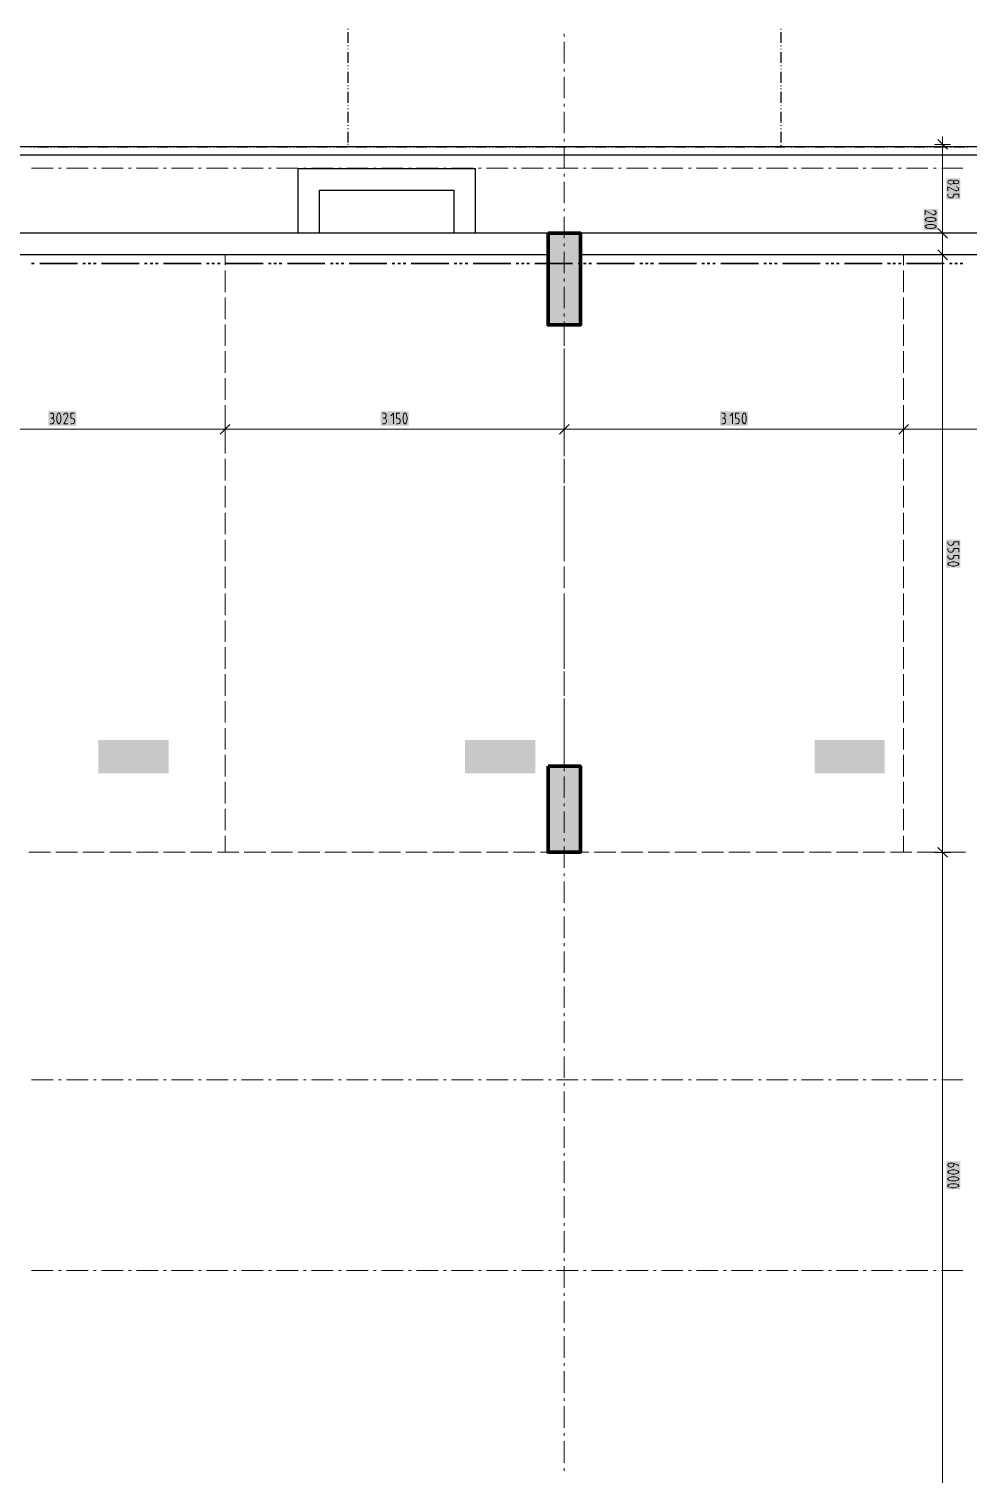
# Model space of a CAD drawing. Header units: millimetres. Extents: x 0 to 594, y 0 to 420.
# Drawn here: x 192.9 to 263.7, y 201 to 310.1 of the extents above; entities that cross this region are included whole.
import ezdxf

# ---------------------------------------------------------------- set-up
doc = ezdxf.new("R2010")
doc.units = ezdxf.units.MM
doc.header["$LTSCALE"] = 8
doc.layers.add('PDF_Cislovani stani', color=7, linetype='Continuous', true_color=0xffffff)
for name, color, linetype in [('PDF_CTU', 7, 'Continuous'), ('PDF_Dokresleni nad rovinou rezu', 7, 'Continuous'), ('PDF_Dopravni znaceni', 7, 'Continuous'), ('PDF_Koty delkove', 7, 'Continuous'), ('PDF_Obecne 0.25', 7, 'Continuous'), ('PDF_Osy hlavni', 7, 'Continuous'), ('PDF_Pozarni useky', 3, 'Continuous'), ('PDF_Steny vnitrni', 7, 'Continuous')]:
    doc.layers.add(name, color=color, linetype=linetype)

msp = doc.modelspace()

# ---------------------------------------------------------------- linework, layer by layer
at = {"layer": 'PDF_Cislovani stani', "lineweight": 18, "transparency": 33554559}
for points in [[(198.1, 256.47), (198.1, 253.93), (203.41, 256.47), (203.41, 253.93)], [(225.78, 256.47), (225.78, 253.93), (231.08, 256.47), (231.08, 253.93)], [(252.15, 256.47), (252.15, 253.93), (257.45, 256.47), (257.45, 253.93)]]:
    msp.add_solid(points, dxfattribs=at)
at = {"layer": 'PDF_CTU', "lineweight": 25}
for points in [[(384.46, 301.25), (77.44, 301.25)], [(384.46, 300.6), (77.44, 300.6)]]:
    msp.add_lwpolyline(points, dxfattribs=at)
at = {"layer": 'PDF_Dokresleni nad rovinou rezu', "lineweight": 25}
for points in [[(216.93, 310.14), (216.93, 310.1)], [(216.93, 309.9), (216.93, 309.08)], [(249.6, 310.14), (249.6, 310.1)], [(249.6, 309.9), (249.6, 309.08)], [(216.93, 308.88), (216.93, 308.84)], [(249.6, 308.88), (249.6, 308.84)], [(216.93, 308.64), (216.93, 308.6)], [(216.93, 308.39), (216.93, 307.58)], [(249.6, 308.64), (249.6, 308.6)], [(249.6, 308.39), (249.6, 307.58)], [(216.93, 307.38), (216.93, 307.34)], [(216.93, 307.13), (216.93, 307.09)], [(216.93, 306.89), (216.93, 306.08)], [(249.6, 307.38), (249.6, 307.34)], [(249.6, 307.13), (249.6, 307.09)], [(249.6, 306.89), (249.6, 306.08)], [(216.93, 305.87), (216.93, 305.83)], [(216.93, 305.63), (216.93, 305.59)], [(249.6, 305.87), (249.6, 305.83)], [(249.6, 305.63), (249.6, 305.59)], [(216.93, 305.39), (216.93, 304.57)], [(249.6, 305.39), (249.6, 304.57)], [(216.93, 304.37), (216.93, 304.33)], [(216.93, 304.13), (216.93, 304.09)], [(216.93, 303.88), (216.93, 303.07)], [(249.6, 304.37), (249.6, 304.33)], [(249.6, 304.13), (249.6, 304.09)], [(249.6, 303.88), (249.6, 303.07)], [(216.93, 302.87), (216.93, 302.83)], [(216.93, 302.62), (216.93, 302.58)], [(216.93, 302.38), (216.93, 301.57)], [(249.6, 302.87), (249.6, 302.83)], [(249.6, 302.62), (249.6, 302.58)], [(249.6, 302.38), (249.6, 301.57)], [(193.02, 301.25), (193.06, 301.25)], [(193.26, 301.25), (193.3, 301.25)], [(193.51, 301.25), (194.32, 301.25)], [(194.52, 301.25), (194.56, 301.25)], [(194.76, 301.25), (194.81, 301.25)], [(195.01, 301.25), (195.82, 301.25)], [(196.02, 301.25), (196.06, 301.25)], [(196.27, 301.25), (196.31, 301.25)], [(196.51, 301.25), (197.32, 301.25)], [(197.53, 301.25), (197.57, 301.25)], [(197.77, 301.25), (197.81, 301.25)], [(198.02, 301.25), (198.83, 301.25)], [(199.03, 301.25), (199.07, 301.25)], [(199.27, 301.25), (199.32, 301.25)], [(199.52, 301.25), (200.33, 301.25)], [(200.53, 301.25), (200.58, 301.25)], [(200.78, 301.25), (200.82, 301.25)], [(201.02, 301.25), (201.83, 301.25)], [(202.04, 301.25), (202.08, 301.25)], [(202.28, 301.25), (202.32, 301.25)], [(202.53, 301.25), (203.34, 301.25)], [(203.54, 301.25), (203.58, 301.25)], [(203.78, 301.25), (203.83, 301.25)], [(204.03, 301.25), (204.84, 301.25)], [(205.04, 301.25), (205.09, 301.25)], [(205.29, 301.25), (205.33, 301.25)], [(205.53, 301.25), (206.34, 301.25)], [(206.55, 301.25), (206.59, 301.25)], [(206.79, 301.25), (206.83, 301.25)], [(207.04, 301.25), (207.85, 301.25)], [(208.05, 301.25), (208.09, 301.25)], [(208.3, 301.25), (208.34, 301.25)], [(208.54, 301.25), (209.35, 301.25)], [(209.55, 301.25), (209.6, 301.25)], [(209.8, 301.25), (209.84, 301.25)], [(210.04, 301.25), (210.85, 301.25)], [(211.06, 301.25), (211.1, 301.25)], [(211.3, 301.25), (211.34, 301.25)], [(211.55, 301.25), (212.36, 301.25)], [(212.56, 301.25), (212.6, 301.25)], [(212.81, 301.25), (212.85, 301.25)], [(213.05, 301.25), (213.86, 301.25)], [(214.06, 301.25), (214.11, 301.25)], [(214.31, 301.25), (214.35, 301.25)], [(214.55, 301.25), (215.37, 301.25)], [(215.57, 301.25), (215.61, 301.25)], [(215.81, 301.25), (215.85, 301.25)], [(216.06, 301.25), (216.87, 301.25)], [(217.07, 301.25), (217.11, 301.25)], [(217.32, 301.25), (217.36, 301.25)], [(217.56, 301.25), (218.37, 301.25)], [(218.57, 301.25), (218.62, 301.25)], [(218.82, 301.25), (218.86, 301.25)], [(219.06, 301.25), (219.88, 301.25)], [(220.08, 301.25), (220.12, 301.25)], [(220.32, 301.25), (220.36, 301.25)], [(220.57, 301.25), (221.38, 301.25)], [(221.58, 301.25), (221.62, 301.25)], [(221.83, 301.25), (221.87, 301.25)], [(222.07, 301.25), (222.88, 301.25)], [(223.09, 301.25), (223.13, 301.25)], [(223.33, 301.25), (223.37, 301.25)], [(223.57, 301.25), (224.39, 301.25)], [(224.59, 301.25), (224.63, 301.25)], [(224.83, 301.25), (224.87, 301.25)], [(225.08, 301.25), (225.89, 301.25)], [(226.09, 301.25), (226.13, 301.25)], [(226.34, 301.25), (226.38, 301.25)], [(226.58, 301.25), (227.39, 301.25)], [(227.6, 301.25), (227.64, 301.25)], [(227.84, 301.25), (227.88, 301.25)], [(228.08, 301.25), (228.9, 301.25)], [(229.1, 301.25), (229.14, 301.25)], [(229.34, 301.25), (229.38, 301.25)], [(229.59, 301.25), (230.4, 301.25)], [(230.6, 301.25), (230.64, 301.25)], [(230.85, 301.25), (230.89, 301.25)], [(231.09, 301.25), (231.9, 301.25)], [(232.11, 301.25), (232.15, 301.25)], [(232.35, 301.25), (232.39, 301.25)], [(232.59, 301.25), (233.41, 301.25)], [(233.61, 301.25), (233.65, 301.25)], [(233.85, 301.25), (233.89, 301.25)], [(234.1, 301.25), (234.91, 301.25)], [(235.11, 301.25), (235.15, 301.25)], [(235.36, 301.25), (235.4, 301.25)], [(235.6, 301.25), (236.41, 301.25)], [(236.62, 301.25), (236.66, 301.25)], [(236.86, 301.25), (236.9, 301.25)], [(237.1, 301.25), (237.92, 301.25)], [(238.12, 301.25), (238.16, 301.25)], [(238.36, 301.25), (238.4, 301.25)], [(238.61, 301.25), (239.42, 301.25)], [(239.62, 301.25), (239.66, 301.25)], [(239.87, 301.25), (239.91, 301.25)], [(240.11, 301.25), (240.92, 301.25)], [(241.13, 301.25), (241.17, 301.25)], [(241.37, 301.25), (241.41, 301.25)], [(241.61, 301.25), (242.43, 301.25)], [(242.63, 301.25), (242.67, 301.25)], [(242.87, 301.25), (242.91, 301.25)], [(243.12, 301.25), (243.93, 301.25)], [(244.13, 301.25), (244.17, 301.25)], [(244.38, 301.25), (244.42, 301.25)], [(244.62, 301.25), (245.43, 301.25)], [(245.64, 301.25), (245.68, 301.25)], [(245.88, 301.25), (245.92, 301.25)], [(246.12, 301.25), (246.94, 301.25)], [(247.14, 301.25), (247.18, 301.25)], [(247.38, 301.25), (247.42, 301.25)], [(247.63, 301.25), (248.44, 301.25)], [(248.64, 301.25), (248.68, 301.25)], [(248.89, 301.25), (248.93, 301.25)], [(249.13, 301.25), (249.94, 301.25)], [(249.6, 301.36), (249.6, 301.32)], [(250.15, 301.25), (250.19, 301.25)], [(250.39, 301.25), (250.43, 301.25)], [(250.63, 301.25), (251.45, 301.25)], [(251.65, 301.25), (251.69, 301.25)], [(251.89, 301.25), (251.93, 301.25)], [(252.14, 301.25), (252.95, 301.25)], [(253.15, 301.25), (253.19, 301.25)], [(253.4, 301.25), (253.44, 301.25)], [(253.64, 301.25), (254.45, 301.25)], [(254.66, 301.25), (254.7, 301.25)], [(254.9, 301.25), (254.94, 301.25)], [(255.14, 301.25), (255.96, 301.25)], [(256.16, 301.25), (256.2, 301.25)], [(256.4, 301.25), (256.44, 301.25)], [(256.65, 301.25), (257.46, 301.25)], [(257.66, 301.25), (257.7, 301.25)], [(257.91, 301.25), (257.95, 301.25)], [(258.15, 301.25), (258.96, 301.25)], [(259.17, 301.25), (259.21, 301.25)], [(259.41, 301.25), (259.45, 301.25)], [(259.65, 301.25), (260.47, 301.25)], [(260.67, 301.25), (260.71, 301.25)], [(260.91, 301.25), (260.95, 301.25)], [(261.16, 301.25), (261.97, 301.25)], [(262.17, 301.25), (262.21, 301.25)], [(262.42, 301.25), (262.46, 301.25)], [(262.66, 301.25), (263.47, 301.25)], [(263.68, 301.25), (263.72, 301.25)]]:
    msp.add_lwpolyline(points, dxfattribs=at)
at = {"layer": 'PDF_Dokresleni nad rovinou rezu', "lineweight": 25, "transparency": 33554559}
for points in [[(216.93, 301.47), (216.98, 301.42), (216.88, 301.42), (216.93, 301.36)], [(249.6, 301.3), (249.65, 301.25), (249.55, 301.25), (249.6, 301.2)]]:
    msp.add_solid(points, dxfattribs=at)
at = {"layer": 'PDF_Dopravni znaceni', "lineweight": 18}
for points in [[(207.67, 293.08), (207.67, 292.3)], [(258.86, 293.08), (258.86, 292.3)], [(207.67, 291.9), (207.67, 290.27)], [(258.86, 291.9), (258.86, 290.27)], [(207.67, 289.87), (207.67, 288.24)], [(258.86, 289.87), (258.86, 288.24)], [(207.67, 287.83), (207.67, 286.21)], [(233.26, 287.8), (233.26, 286.21)], [(258.86, 287.83), (258.86, 286.21)], [(207.67, 285.8), (207.67, 284.18)], [(233.26, 285.8), (233.26, 284.18)], [(258.86, 285.8), (258.86, 284.18)], [(207.67, 283.77), (207.67, 282.15)], [(233.26, 283.77), (233.26, 282.15)], [(258.86, 283.77), (258.86, 282.15)], [(207.67, 281.74), (207.67, 280.11)], [(233.26, 281.74), (233.26, 280.11)], [(258.86, 281.74), (258.86, 280.11)], [(207.67, 279.71), (207.67, 278.08)], [(233.26, 279.71), (233.26, 278.08)], [(258.86, 279.71), (258.86, 278.08)], [(207.67, 277.68), (207.67, 276.05)], [(233.26, 277.68), (233.26, 276.05)], [(258.86, 277.68), (258.86, 276.05)], [(207.67, 275.64), (207.67, 274.02)], [(233.26, 275.64), (233.26, 274.02)], [(258.86, 275.64), (258.86, 274.02)], [(207.67, 273.61), (207.67, 271.99)], [(233.26, 273.61), (233.26, 271.99)], [(258.86, 273.61), (258.86, 271.99)], [(207.67, 271.58), (207.67, 269.96)], [(233.26, 271.58), (233.26, 269.96)], [(258.86, 271.58), (258.86, 269.96)], [(207.67, 269.55), (207.67, 267.92)], [(233.26, 269.55), (233.26, 267.92)], [(258.86, 269.55), (258.86, 267.92)], [(207.67, 267.52), (207.67, 265.89)], [(233.26, 267.52), (233.26, 265.89)], [(258.86, 267.52), (258.86, 265.89)], [(207.67, 265.49), (207.67, 263.86)], [(233.26, 265.49), (233.26, 263.86)], [(258.86, 265.49), (258.86, 263.86)], [(207.67, 263.46), (207.67, 261.83)], [(233.26, 263.46), (233.26, 261.83)], [(258.86, 263.46), (258.86, 261.83)], [(207.67, 261.42), (207.67, 259.8)], [(233.26, 261.42), (233.26, 259.8)], [(258.86, 261.42), (258.86, 259.8)], [(207.67, 259.39), (207.67, 257.77)], [(233.26, 259.39), (233.26, 257.77)], [(258.86, 259.39), (258.86, 257.77)], [(207.67, 257.36), (207.67, 255.74)], [(233.26, 257.36), (233.26, 255.74)], [(258.86, 257.36), (258.86, 255.74)], [(207.67, 255.33), (207.67, 253.7)], [(233.26, 255.33), (233.26, 254.48)], [(258.86, 255.33), (258.86, 253.7)], [(207.67, 253.3), (207.67, 251.67)], [(258.86, 253.3), (258.86, 251.67)], [(207.67, 251.27), (207.67, 249.64)], [(258.86, 251.27), (258.86, 249.64)], [(207.67, 249.23), (207.67, 247.98)], [(258.86, 249.23), (258.86, 247.98)], [(192.85, 247.98), (194.48, 247.98)], [(194.89, 247.98), (196.51, 247.98)], [(196.92, 247.98), (198.54, 247.98)], [(198.95, 247.98), (200.58, 247.98)], [(200.98, 247.98), (202.61, 247.98)], [(203.01, 247.98), (204.64, 247.98)], [(205.04, 247.98), (206.67, 247.98)], [(207.08, 247.98), (208.7, 247.98)], [(209.11, 247.98), (210.73, 247.98)], [(211.14, 247.98), (212.76, 247.98)], [(213.17, 247.98), (214.8, 247.98)], [(215.2, 247.98), (216.83, 247.98)], [(217.23, 247.98), (218.86, 247.98)], [(219.27, 247.98), (220.89, 247.98)], [(221.3, 247.98), (222.92, 247.98)], [(223.33, 247.98), (224.95, 247.98)], [(225.36, 247.98), (226.99, 247.98)], [(227.39, 247.98), (229.02, 247.98)], [(229.42, 247.98), (231.05, 247.98)], [(231.46, 247.98), (233.08, 247.98)], [(233.49, 247.98), (235.11, 247.98)], [(235.52, 247.98), (237.14, 247.98)], [(237.55, 247.98), (239.18, 247.98)], [(239.58, 247.98), (241.21, 247.98)], [(241.61, 247.98), (243.24, 247.98)], [(243.64, 247.98), (245.27, 247.98)], [(245.68, 247.98), (247.3, 247.98)], [(247.71, 247.98), (249.33, 247.98)], [(249.74, 247.98), (251.36, 247.98)], [(251.77, 247.98), (253.4, 247.98)], [(253.8, 247.98), (255.43, 247.98)], [(255.83, 247.98), (257.46, 247.98)], [(257.87, 247.98), (259.49, 247.98)], [(259.9, 247.98), (261.52, 247.98)], [(261.93, 247.98), (263.55, 247.98)]]:
    msp.add_lwpolyline(points, dxfattribs=at)
at = {"layer": 'PDF_Dopravni znaceni', "lineweight": 18, "transparency": 33554559}
for points in [[(207.67, 293.12), (207.7, 293.08), (207.63, 293.08), (207.67, 293.05)], [(258.86, 293.12), (258.9, 293.08), (258.83, 293.08), (258.86, 293.05)], [(233.26, 287.84), (233.3, 287.8), (233.23, 287.8), (233.26, 287.77)], [(233.26, 254.52), (233.3, 254.48), (233.23, 254.48), (233.26, 254.45)], [(207.67, 248.02), (207.7, 247.98), (207.63, 247.98), (207.67, 247.95)], [(258.86, 248.02), (258.9, 247.98), (258.83, 247.98), (258.86, 247.95)]]:
    msp.add_solid(points, dxfattribs=at)
at = {"layer": 'PDF_Koty delkove', "lineweight": 18}
for points in [[(261.2, 301.41), (261.81, 301.41), (262.42, 301.41)], [(261.45, 301.78), (262.18, 301.05)], [(261.81, 145.96), (261.81, 152.9), (261.81, 154.53), (261.81, 199.21), (261.81, 247.97), (261.81, 293.08), (261.81, 294.71), (261.81, 298.64), (261.81, 299.28), (261.81, 301.41), (261.81, 302.02)], [(262.22, 297.91), (262.22, 298.21), (262.76, 297.93), (262.81, 297.91), (262.9, 297.91), (262.95, 297.93), (262.99, 297.96), (263.02, 298), (263.03, 298.04), (263.03, 298.08), (263.02, 298.13), (262.99, 298.16), (262.95, 298.19), (262.87, 298.21)], [(262.65, 298.62), (262.67, 298.65), (262.71, 298.68), (262.76, 298.7), (262.81, 298.71), (262.87, 298.71)], [(262.87, 298.71), (262.92, 298.7), (262.98, 298.68), (263.02, 298.63), (263.03, 298.6), (263.03, 298.56), (263.02, 298.53), (262.98, 298.48), (262.92, 298.46), (262.87, 298.45), (262.81, 298.45), (262.76, 298.46), (262.71, 298.48), (262.67, 298.52), (262.65, 298.54)], [(263.03, 297.41), (263.03, 297.67), (262.65, 297.67), (262.65, 297.56), (262.62, 297.49), (262.58, 297.44), (262.52, 297.4), (262.46, 297.39), (262.41, 297.39), (262.35, 297.4), (262.3, 297.42), (262.26, 297.45), (262.23, 297.5), (262.22, 297.56), (262.22, 297.67)], [(260.51, 296.11), (260.51, 296.42), (261.05, 296.14), (261.11, 296.11), (261.19, 296.11), (261.24, 296.14), (261.28, 296.17), (261.31, 296.2), (261.32, 296.24), (261.32, 296.29)], [(261.32, 296.29), (261.31, 296.33), (261.28, 296.36), (261.24, 296.4), (261.16, 296.42)], [(260.84, 295.07), (261, 295.07), (261.08, 295.09), (261.18, 295.11), (261.26, 295.14), (261.31, 295.18), (261.32, 295.2), (261.32, 295.25), (261.31, 295.27), (261.26, 295.31), (261.18, 295.34), (261.08, 295.37), (261, 295.38), (260.84, 295.38), (260.76, 295.37), (260.66, 295.34), (260.58, 295.31), (260.53, 295.27), (260.51, 295.25), (260.51, 295.2), (260.53, 295.18), (260.58, 295.14), (260.66, 295.11)], [(260.66, 295.11), (260.76, 295.09), (260.84, 295.07)], [(261.2, 294.71), (261.81, 294.71), (262.42, 294.71)], [(261.45, 295.07), (262.18, 294.34)], [(261.2, 293.08), (261.81, 293.08), (262.42, 293.08)], [(261.45, 293.45), (262.18, 292.72)], [(194.46, 281.13), (194.59, 281.13)], [(194.46, 280.32), (194.62, 280.32), (194.67, 280.35), (194.71, 280.39), (194.74, 280.46), (194.75, 280.51), (194.75, 280.57), (194.74, 280.63), (194.71, 280.69), (194.67, 280.73), (194.59, 280.76)], [(194.59, 281.13), (194.64, 281.12), (194.68, 281.09), (194.7, 281.05), (194.72, 280.97), (194.72, 280.92), (194.7, 280.84), (194.66, 280.78), (194.59, 280.76), (194.51, 280.76)], [(195.7, 281.12), (195.66, 281.13), (195.61, 281.13), (195.57, 281.12), (195.54, 281.09), (195.5, 281.05), (195.48, 280.97)], [(195.79, 280.32), (195.48, 280.32), (195.76, 280.86), (195.79, 280.92), (195.79, 281), (195.76, 281.05), (195.73, 281.09), (195.7, 281.12)], [(196.29, 281.13), (196.02, 281.13), (196.02, 280.76), (196.13, 280.76), (196.21, 280.73), (196.25, 280.69), (196.3, 280.62), (196.31, 280.57), (196.31, 280.51), (196.3, 280.46), (196.27, 280.4), (196.24, 280.36), (196.2, 280.34), (196.13, 280.32), (196.02, 280.32)], [(207.67, 279.31), (207.67, 279.92), (207.67, 280.52)], [(219.55, 281.13), (219.68, 281.13), (219.73, 281.12), (219.77, 281.09), (219.79, 281.05), (219.81, 280.97), (219.81, 280.92), (219.79, 280.84), (219.75, 280.78), (219.68, 280.76), (219.6, 280.76)], [(219.55, 280.32), (219.71, 280.32), (219.76, 280.35), (219.8, 280.39), (219.83, 280.46), (219.84, 280.51), (219.84, 280.57), (219.83, 280.63), (219.8, 280.69), (219.76, 280.73), (219.68, 280.76)], [(220.36, 280.32), (220.36, 281.13), (220.18, 280.92)], [(220.86, 281.13), (220.6, 281.13), (220.6, 280.76), (220.7, 280.76), (220.78, 280.73), (220.82, 280.69), (220.87, 280.62), (220.88, 280.57), (220.88, 280.51)], [(220.88, 280.51), (220.87, 280.46), (220.84, 280.4), (220.81, 280.36), (220.77, 280.34), (220.7, 280.32), (220.6, 280.32)], [(233.26, 279.31), (233.26, 279.92), (233.26, 280.52)], [(245.15, 281.13), (245.28, 281.13), (245.33, 281.12), (245.37, 281.09), (245.39, 281.05), (245.41, 280.97), (245.41, 280.92), (245.39, 280.84), (245.35, 280.78), (245.28, 280.76), (245.2, 280.76)], [(245.15, 280.32), (245.3, 280.32), (245.36, 280.35), (245.4, 280.39), (245.42, 280.46), (245.43, 280.51), (245.43, 280.57), (245.42, 280.63), (245.4, 280.69), (245.36, 280.73), (245.28, 280.76)], [(245.95, 280.32), (245.95, 281.13), (245.78, 280.92)], [(246.45, 281.13), (246.19, 281.13), (246.19, 280.76), (246.3, 280.76), (246.38, 280.73), (246.42, 280.69), (246.46, 280.62), (246.47, 280.57), (246.47, 280.51), (246.46, 280.46), (246.44, 280.4), (246.41, 280.36), (246.37, 280.34), (246.3, 280.32), (246.19, 280.32)], [(258.86, 279.31), (258.86, 279.92), (258.86, 280.52)], [(75.73, 279.92), (76.91, 279.92), (78.74, 279.92), (89.35, 279.92), (90.56, 279.92), (91.09, 279.92), (101.41, 279.92), (130.87, 279.92), (156.47, 279.92), (181.05, 279.92), (183.08, 279.92), (207.67, 279.92), (233.26, 279.92), (258.86, 279.92)], [(207.3, 279.55), (208.03, 280.28)], [(232.9, 279.55), (233.63, 280.28)], [(258.5, 279.55), (259.23, 280.28)], [(258.86, 279.92), (284.46, 279.92), (310.06, 279.92), (335.66, 279.92), (356.38, 279.92), (375.88, 279.92), (385.11, 279.92), (385.71, 279.92)], [(263.03, 271.17), (263.03, 271.43), (262.65, 271.43), (262.65, 271.33), (262.62, 271.25), (262.58, 271.21), (262.52, 271.16), (262.46, 271.15), (262.41, 271.15), (262.35, 271.16), (262.3, 271.19), (262.26, 271.22), (262.23, 271.26), (262.22, 271.33), (262.22, 271.43)], [(263.03, 270.65), (263.03, 270.91), (262.65, 270.91), (262.65, 270.81), (262.62, 270.73), (262.58, 270.69), (262.52, 270.64), (262.46, 270.63), (262.41, 270.63), (262.35, 270.64), (262.3, 270.67), (262.26, 270.7), (262.23, 270.74), (262.22, 270.81), (262.22, 270.91)], [(263.03, 270.13), (263.03, 270.39), (262.65, 270.39), (262.65, 270.29), (262.62, 270.21), (262.58, 270.17), (262.52, 270.12), (262.46, 270.11), (262.41, 270.11), (262.35, 270.12), (262.3, 270.15), (262.26, 270.18), (262.23, 270.22), (262.22, 270.29), (262.22, 270.39)], [(263.03, 269.72), (263.03, 269.77), (263.02, 269.79), (262.96, 269.83), (262.88, 269.86), (262.79, 269.89), (262.71, 269.9), (262.54, 269.9), (262.46, 269.89), (262.37, 269.86), (262.29, 269.83), (262.23, 269.79), (262.22, 269.77), (262.22, 269.72), (262.23, 269.7), (262.29, 269.66), (262.37, 269.62), (262.46, 269.6), (262.54, 269.59)], [(262.54, 269.59), (262.71, 269.59), (262.79, 269.6), (262.88, 269.62), (262.96, 269.66), (263.02, 269.7), (263.03, 269.72)], [(261.2, 247.97), (261.81, 247.97), (262.42, 247.97)], [(261.45, 248.33), (262.18, 247.6)], [(262.65, 224.5), (262.65, 224.34), (262.64, 224.3), (262.61, 224.27), (262.58, 224.25), (262.54, 224.23), (262.49, 224.21), (262.38, 224.21), (262.33, 224.23), (262.29, 224.25), (262.26, 224.27), (262.23, 224.3), (262.22, 224.34), (262.22, 224.39), (262.23, 224.43), (262.26, 224.46), (262.29, 224.49), (262.33, 224.51), (262.38, 224.52), (262.57, 224.52), (262.76, 224.47), (262.9, 224.41), (263.03, 224.3)], [(262.88, 223.96), (262.79, 223.99), (262.71, 224), (262.54, 224), (262.46, 223.99), (262.37, 223.96), (262.29, 223.93), (262.23, 223.89), (262.22, 223.87), (262.22, 223.82), (262.23, 223.8), (262.29, 223.76), (262.37, 223.73), (262.46, 223.71), (262.54, 223.69)], [(262.54, 223.69), (262.71, 223.69), (262.79, 223.71), (262.88, 223.73), (262.96, 223.76), (263.02, 223.8), (263.03, 223.82), (263.03, 223.87), (263.02, 223.89), (262.96, 223.93), (262.88, 223.96)], [(262.54, 222.65), (262.71, 222.65), (262.79, 222.67), (262.88, 222.69), (262.96, 222.72), (263.02, 222.76), (263.03, 222.78), (263.03, 222.83), (263.02, 222.85), (262.96, 222.89), (262.88, 222.92), (262.79, 222.95), (262.71, 222.96), (262.54, 222.96), (262.46, 222.95), (262.37, 222.92), (262.29, 222.89), (262.23, 222.85), (262.22, 222.83), (262.22, 222.78), (262.23, 222.76), (262.29, 222.72), (262.37, 222.69), (262.46, 222.67), (262.54, 222.65)]]:
    msp.add_lwpolyline(points, dxfattribs=at)
for points in [[(262.41, 298.43), (262.46, 298.43), (262.53, 298.44), (262.6, 298.47), (262.64, 298.52), (262.65, 298.54), (262.65, 298.62), (262.64, 298.65), (262.6, 298.69), (262.53, 298.72), (262.46, 298.73), (262.41, 298.73), (262.34, 298.72), (262.27, 298.69), (262.23, 298.65), (262.22, 298.6), (262.22, 298.56), (262.23, 298.52), (262.27, 298.47), (262.34, 298.44)], [(260.84, 295.59), (261, 295.59), (261.08, 295.61), (261.18, 295.63), (261.26, 295.66), (261.31, 295.7), (261.32, 295.72), (261.32, 295.77), (261.31, 295.79), (261.26, 295.83), (261.18, 295.87), (261.08, 295.89), (261, 295.9), (260.84, 295.9), (260.76, 295.89), (260.66, 295.87), (260.58, 295.83), (260.53, 295.79), (260.51, 295.77), (260.51, 295.72), (260.53, 295.7), (260.58, 295.66), (260.66, 295.63), (260.76, 295.61)], [(195.27, 280.65), (195.27, 280.81), (195.26, 280.89), (195.23, 280.99), (195.2, 281.07), (195.16, 281.12), (195.14, 281.13), (195.09, 281.13), (195.07, 281.12), (195.03, 281.07), (195, 280.99), (194.97, 280.89), (194.96, 280.81), (194.96, 280.65), (194.97, 280.57), (195, 280.47), (195.03, 280.39), (195.07, 280.34), (195.09, 280.32), (195.14, 280.32), (195.16, 280.34), (195.2, 280.39), (195.23, 280.47), (195.26, 280.57)], [(221.4, 280.65), (221.4, 280.81), (221.39, 280.89), (221.36, 280.99), (221.33, 281.07), (221.29, 281.12), (221.27, 281.13), (221.22, 281.13), (221.2, 281.12), (221.16, 281.07), (221.13, 280.99), (221.1, 280.89), (221.09, 280.81), (221.09, 280.65), (221.1, 280.57), (221.13, 280.47), (221.16, 280.39), (221.2, 280.34), (221.22, 280.32), (221.27, 280.32), (221.29, 280.34), (221.33, 280.39), (221.36, 280.47), (221.39, 280.57)], [(246.99, 280.65), (246.99, 280.81), (246.98, 280.89), (246.96, 280.99), (246.93, 281.07), (246.89, 281.12), (246.86, 281.13), (246.82, 281.13), (246.8, 281.12), (246.76, 281.07), (246.72, 280.99), (246.7, 280.89), (246.69, 280.81), (246.69, 280.65), (246.7, 280.57), (246.72, 280.47), (246.76, 280.39), (246.8, 280.34), (246.82, 280.32), (246.86, 280.32), (246.89, 280.34), (246.93, 280.39), (246.96, 280.47), (246.98, 280.57)], [(262.54, 223.17), (262.71, 223.17), (262.79, 223.19), (262.88, 223.21), (262.96, 223.24), (263.02, 223.28), (263.03, 223.3), (263.03, 223.35), (263.02, 223.37), (262.96, 223.41), (262.88, 223.44), (262.79, 223.47), (262.71, 223.48), (262.54, 223.48), (262.46, 223.47), (262.37, 223.44), (262.29, 223.41), (262.23, 223.37), (262.22, 223.35), (262.22, 223.3), (262.23, 223.28), (262.29, 223.24), (262.37, 223.21), (262.46, 223.19)]]:
    msp.add_lwpolyline(points, close=True, dxfattribs=at)
at = {"layer": 'PDF_Koty delkove', "color": 7, "lineweight": 18, "true_color": 0xffffff, "transparency": 33554559}
for points in [[(262.1, 298.85), (262.1, 297.27), (263.15, 298.85), (263.15, 297.27)], [(260.39, 296.54), (260.39, 294.95), (261.45, 296.54), (261.45, 294.95)], [(194.32, 280.2), (196.43, 280.2), (194.32, 281.26), (196.43, 281.26)], [(219.41, 280.2), (221.52, 280.2), (219.41, 281.26), (221.52, 281.26)], [(245.01, 280.2), (247.12, 280.2), (245.01, 281.26), (247.12, 281.26)], [(262.1, 271.58), (262.1, 269.47), (263.15, 271.58), (263.15, 269.47)], [(262.1, 224.64), (262.1, 222.53), (263.15, 224.64), (263.15, 222.53)]]:
    msp.add_solid(points, dxfattribs=at)
at = {"layer": 'PDF_Obecne 0.25', "lineweight": 25}
for points in [[(226.56, 294.71), (226.56, 299.58), (213.15, 299.58), (213.15, 294.71)], [(214.78, 294.71), (214.78, 297.96), (224.93, 297.96), (224.93, 294.71)], [(232.04, 294.71), (183.08, 294.71)], [(283.24, 294.71), (234.48, 294.71)], [(232.04, 293.08), (183.08, 293.08)], [(283.24, 293.08), (234.48, 293.08)]]:
    msp.add_lwpolyline(points, dxfattribs=at)
at = {"layer": 'PDF_Osy hlavni', "lineweight": 18}
for points in [[(233.26, 309.78), (233.26, 309.57)], [(233.26, 309.17), (233.26, 307.54)], [(233.26, 307.13), (233.26, 306.93)], [(233.26, 306.52), (233.26, 304.9)], [(233.26, 304.49), (233.26, 304.29)], [(233.26, 303.88), (233.26, 302.26)], [(233.26, 301.85), (233.26, 301.65)], [(233.26, 301.24), (233.26, 299.62)], [(193.06, 299.63), (194.68, 299.63)], [(195.09, 299.63), (195.29, 299.63)], [(195.7, 299.63), (197.32, 299.63)], [(197.73, 299.63), (197.93, 299.63)], [(198.34, 299.63), (199.97, 299.63)], [(200.37, 299.63), (200.58, 299.63)], [(200.98, 299.63), (202.61, 299.63)], [(203.01, 299.63), (203.22, 299.63)], [(203.62, 299.63), (205.25, 299.63)], [(205.65, 299.63), (205.86, 299.63)], [(206.26, 299.63), (207.89, 299.63)], [(208.3, 299.63), (208.5, 299.63)], [(208.9, 299.63), (210.53, 299.63)], [(210.94, 299.63), (211.14, 299.63)], [(211.55, 299.63), (213.17, 299.63)], [(213.58, 299.63), (213.78, 299.63)], [(214.19, 299.63), (215.81, 299.63)], [(216.22, 299.63), (216.42, 299.63)], [(216.83, 299.63), (218.45, 299.63)], [(218.86, 299.63), (219.06, 299.63)], [(219.47, 299.63), (221.09, 299.63)], [(221.5, 299.63), (221.7, 299.63)], [(222.11, 299.63), (223.74, 299.63)], [(224.14, 299.63), (224.34, 299.63)], [(224.75, 299.63), (226.38, 299.63)], [(226.78, 299.63), (226.99, 299.63)], [(227.39, 299.63), (229.02, 299.63)], [(229.42, 299.63), (229.63, 299.63)], [(230.03, 299.63), (231.66, 299.63)], [(232.06, 299.63), (232.27, 299.63)], [(232.67, 299.63), (234.3, 299.63)], [(233.26, 299.21), (233.26, 299.01)], [(234.71, 299.63), (234.91, 299.63)], [(235.32, 299.63), (236.94, 299.63)], [(237.35, 299.63), (237.55, 299.63)], [(237.96, 299.63), (239.58, 299.63)], [(239.99, 299.63), (240.19, 299.63)], [(240.6, 299.63), (242.22, 299.63)], [(242.63, 299.63), (242.83, 299.63)], [(243.24, 299.63), (244.86, 299.63)], [(245.27, 299.63), (245.47, 299.63)], [(245.88, 299.63), (247.5, 299.63)], [(247.91, 299.63), (248.11, 299.63)], [(248.52, 299.63), (250.15, 299.63)], [(250.55, 299.63), (250.76, 299.63)], [(251.16, 299.63), (252.79, 299.63)], [(253.19, 299.63), (253.4, 299.63)], [(253.8, 299.63), (255.43, 299.63)], [(255.83, 299.63), (256.04, 299.63)], [(256.44, 299.63), (258.07, 299.63)], [(258.48, 299.63), (258.68, 299.63)], [(259.08, 299.63), (260.71, 299.63)], [(261.12, 299.63), (261.32, 299.63)], [(261.73, 299.63), (263.35, 299.63)], [(233.26, 298.6), (233.26, 296.98)], [(233.26, 296.57), (233.26, 296.37)], [(233.26, 295.96), (233.26, 294.34)], [(233.26, 293.93), (233.26, 293.73)], [(233.26, 293.32), (233.26, 291.69)], [(233.26, 291.29), (233.26, 291.08)], [(233.26, 290.68), (233.26, 289.05)], [(233.26, 288.65), (233.26, 288.44)], [(233.26, 288.04), (233.26, 286.41)], [(233.26, 286.01), (233.26, 285.8)], [(233.26, 285.4), (233.26, 283.77)], [(233.26, 283.36), (233.26, 283.16)], [(233.26, 282.76), (233.26, 281.13)], [(233.26, 280.72), (233.26, 280.52)], [(233.26, 280.11), (233.26, 278.49)], [(233.26, 278.08), (233.26, 277.88)], [(233.26, 277.47), (233.26, 275.85)], [(233.26, 275.44), (233.26, 275.24)], [(233.26, 274.83), (233.26, 273.21)], [(233.26, 272.8), (233.26, 272.6)], [(233.26, 272.19), (233.26, 270.57)], [(233.26, 270.16), (233.26, 269.96)], [(233.26, 269.55), (233.26, 267.92)], [(233.26, 267.52), (233.26, 267.32)], [(233.26, 266.91), (233.26, 265.28)], [(233.26, 264.88), (233.26, 264.67)], [(233.26, 264.27), (233.26, 262.64)], [(233.26, 262.24), (233.26, 262.03)], [(233.26, 261.63), (233.26, 260)], [(233.26, 259.6), (233.26, 259.39)], [(233.26, 258.99), (233.26, 257.36)], [(233.26, 256.95), (233.26, 256.75)], [(233.26, 256.34), (233.26, 254.72)], [(233.26, 254.31), (233.26, 254.11)], [(233.26, 253.7), (233.26, 252.08)], [(233.26, 251.67), (233.26, 251.47)], [(233.26, 251.06), (233.26, 249.44)], [(233.26, 249.03), (233.26, 248.83)], [(233.26, 248.42), (233.26, 246.8)], [(233.26, 246.39), (233.26, 246.19)], [(233.26, 245.78), (233.26, 244.16)], [(233.26, 243.75), (233.26, 243.55)], [(233.26, 243.14), (233.26, 241.51)], [(233.26, 241.11), (233.26, 240.9)], [(233.26, 240.5), (233.26, 238.87)], [(233.26, 238.47), (233.26, 238.26)], [(233.26, 237.86), (233.26, 236.23)], [(233.26, 235.83), (233.26, 235.62)], [(233.26, 235.22), (233.26, 233.59)], [(233.26, 233.18), (233.26, 232.98)], [(233.26, 232.57), (233.26, 230.95)], [(193.06, 230.8), (194.68, 230.8)], [(195.09, 230.8), (195.29, 230.8)], [(195.7, 230.8), (197.32, 230.8)], [(197.73, 230.8), (197.93, 230.8)], [(198.34, 230.8), (199.97, 230.8)], [(200.37, 230.8), (200.58, 230.8)], [(200.98, 230.8), (202.61, 230.8)], [(203.01, 230.8), (203.22, 230.8)], [(203.62, 230.8), (205.25, 230.8)], [(205.65, 230.8), (205.86, 230.8)], [(206.26, 230.8), (207.89, 230.8)], [(208.3, 230.8), (208.5, 230.8)], [(208.9, 230.8), (210.53, 230.8)], [(210.94, 230.8), (211.14, 230.8)], [(211.55, 230.8), (213.17, 230.8)], [(213.58, 230.8), (213.78, 230.8)], [(214.19, 230.8), (215.81, 230.8)], [(216.22, 230.8), (216.42, 230.8)], [(216.83, 230.8), (218.45, 230.8)], [(218.86, 230.8), (219.06, 230.8)], [(219.47, 230.8), (221.09, 230.8)], [(221.5, 230.8), (221.7, 230.8)], [(222.11, 230.8), (223.74, 230.8)], [(224.14, 230.8), (224.34, 230.8)], [(224.75, 230.8), (226.38, 230.8)], [(226.78, 230.8), (226.99, 230.8)], [(227.39, 230.8), (229.02, 230.8)], [(229.42, 230.8), (229.63, 230.8)], [(230.03, 230.8), (231.66, 230.8)], [(232.06, 230.8), (232.27, 230.8)], [(232.67, 230.8), (234.3, 230.8)], [(233.26, 230.54), (233.26, 230.34)], [(234.71, 230.8), (234.91, 230.8)], [(235.32, 230.8), (236.94, 230.8)], [(237.35, 230.8), (237.55, 230.8)], [(237.96, 230.8), (239.58, 230.8)], [(239.99, 230.8), (240.19, 230.8)], [(240.6, 230.8), (242.22, 230.8)], [(242.63, 230.8), (242.83, 230.8)], [(243.24, 230.8), (244.86, 230.8)], [(245.27, 230.8), (245.47, 230.8)], [(245.88, 230.8), (247.5, 230.8)], [(247.91, 230.8), (248.11, 230.8)], [(248.52, 230.8), (250.15, 230.8)], [(250.55, 230.8), (250.76, 230.8)], [(251.16, 230.8), (252.79, 230.8)], [(253.19, 230.8), (253.4, 230.8)], [(253.8, 230.8), (255.43, 230.8)], [(255.83, 230.8), (256.04, 230.8)], [(256.44, 230.8), (258.07, 230.8)], [(258.48, 230.8), (258.68, 230.8)], [(259.08, 230.8), (260.71, 230.8)], [(261.12, 230.8), (261.32, 230.8)], [(261.73, 230.8), (263.35, 230.8)], [(233.26, 229.93), (233.26, 228.31)], [(233.26, 227.9), (233.26, 227.7)], [(233.26, 227.29), (233.26, 225.67)], [(233.26, 225.26), (233.26, 225.06)], [(233.26, 224.65), (233.26, 223.03)], [(233.26, 222.62), (233.26, 222.42)], [(233.26, 222.01), (233.26, 220.39)], [(233.26, 219.98), (233.26, 219.78)], [(233.26, 219.37), (233.26, 217.74)], [(233.26, 217.34), (233.26, 217.13)], [(193.06, 216.41), (194.68, 216.41)], [(195.09, 216.41), (195.29, 216.41)], [(195.7, 216.41), (197.32, 216.41)], [(197.73, 216.41), (197.93, 216.41)], [(198.34, 216.41), (199.97, 216.41)], [(200.37, 216.41), (200.58, 216.41)], [(200.98, 216.41), (202.61, 216.41)], [(203.01, 216.41), (203.22, 216.41)], [(203.62, 216.41), (205.25, 216.41)], [(205.65, 216.41), (205.86, 216.41)], [(206.26, 216.41), (207.89, 216.41)], [(208.3, 216.41), (208.5, 216.41)], [(208.9, 216.41), (210.53, 216.41)], [(210.94, 216.41), (211.14, 216.41)], [(211.55, 216.41), (213.17, 216.41)], [(213.58, 216.41), (213.78, 216.41)], [(214.19, 216.41), (215.81, 216.41)], [(216.22, 216.41), (216.42, 216.41)], [(216.83, 216.41), (218.45, 216.41)], [(218.86, 216.41), (219.06, 216.41)], [(219.47, 216.41), (221.09, 216.41)], [(221.5, 216.41), (221.7, 216.41)], [(222.11, 216.41), (223.74, 216.41)], [(224.14, 216.41), (224.34, 216.41)], [(224.75, 216.41), (226.38, 216.41)], [(226.78, 216.41), (226.99, 216.41)], [(227.39, 216.41), (229.02, 216.41)], [(229.42, 216.41), (229.63, 216.41)], [(230.03, 216.41), (231.66, 216.41)], [(232.06, 216.41), (232.27, 216.41)], [(232.67, 216.41), (234.3, 216.41)], [(233.26, 216.73), (233.26, 215.1)], [(234.71, 216.41), (234.91, 216.41)], [(235.32, 216.41), (236.94, 216.41)], [(237.35, 216.41), (237.55, 216.41)], [(237.96, 216.41), (239.58, 216.41)], [(239.99, 216.41), (240.19, 216.41)], [(240.6, 216.41), (242.22, 216.41)], [(242.63, 216.41), (242.83, 216.41)], [(243.24, 216.41), (244.86, 216.41)], [(245.27, 216.41), (245.47, 216.41)], [(245.88, 216.41), (247.5, 216.41)], [(247.91, 216.41), (248.11, 216.41)], [(248.52, 216.41), (250.15, 216.41)], [(250.55, 216.41), (250.76, 216.41)], [(251.16, 216.41), (252.79, 216.41)], [(253.19, 216.41), (253.4, 216.41)], [(253.8, 216.41), (255.43, 216.41)], [(255.83, 216.41), (256.04, 216.41)], [(256.44, 216.41), (258.07, 216.41)], [(258.48, 216.41), (258.68, 216.41)], [(259.08, 216.41), (260.71, 216.41)], [(261.12, 216.41), (261.32, 216.41)], [(261.73, 216.41), (263.35, 216.41)], [(233.26, 214.7), (233.26, 214.49)], [(233.26, 214.09), (233.26, 212.46)], [(233.26, 212.06), (233.26, 211.85)], [(233.26, 211.45), (233.26, 209.82)], [(233.26, 209.41), (233.26, 209.21)], [(233.26, 208.81), (233.26, 207.18)], [(233.26, 206.77), (233.26, 206.57)], [(233.26, 206.16), (233.26, 204.54)], [(233.26, 204.13), (233.26, 203.93)], [(233.26, 203.52), (233.26, 201.9)], [(233.26, 201.49), (233.26, 201.29)]]:
    msp.add_lwpolyline(points, dxfattribs=at)
at = {"layer": 'PDF_Pozarni useky', "lineweight": 35}
for points in [[(193.06, 292.44), (193.26, 292.44)], [(193.67, 292.44), (196.51, 292.44)], [(196.92, 292.44), (197.12, 292.44)], [(197.32, 292.44), (197.53, 292.44)], [(197.73, 292.44), (197.93, 292.44)], [(198.34, 292.44), (201.18, 292.44)], [(201.59, 292.44), (201.79, 292.44)], [(202, 292.44), (202.2, 292.44)], [(202.4, 292.44), (202.61, 292.44)], [(203.01, 292.44), (205.86, 292.44)], [(206.26, 292.44), (206.47, 292.44)], [(206.67, 292.44), (206.87, 292.44)], [(207.08, 292.44), (207.28, 292.44)], [(207.69, 292.44), (210.53, 292.44)], [(210.94, 292.44), (211.14, 292.44)], [(211.34, 292.44), (211.55, 292.44)], [(211.75, 292.44), (211.95, 292.44)], [(212.36, 292.44), (215.2, 292.44)], [(215.61, 292.44), (215.81, 292.44)], [(216.02, 292.44), (216.22, 292.44)], [(216.42, 292.44), (216.62, 292.44)], [(217.03, 292.44), (219.88, 292.44)], [(220.28, 292.44), (220.48, 292.44)], [(220.69, 292.44), (220.89, 292.44)], [(221.09, 292.44), (221.3, 292.44)], [(221.7, 292.44), (224.55, 292.44)], [(224.95, 292.44), (225.16, 292.44)], [(225.36, 292.44), (225.56, 292.44)], [(225.77, 292.44), (225.97, 292.44)], [(226.38, 292.44), (229.22, 292.44)], [(229.63, 292.44), (229.83, 292.44)], [(230.03, 292.44), (230.24, 292.44)], [(230.44, 292.44), (230.64, 292.44)], [(231.05, 292.44), (233.89, 292.44)], [(234.3, 292.44), (234.5, 292.44)], [(234.71, 292.44), (234.91, 292.44)], [(235.11, 292.44), (235.32, 292.44)], [(235.72, 292.44), (238.57, 292.44)], [(238.97, 292.44), (239.18, 292.44)], [(239.38, 292.44), (239.58, 292.44)], [(239.78, 292.44), (239.99, 292.44)], [(240.39, 292.44), (243.24, 292.44)], [(243.64, 292.44), (243.85, 292.44)], [(244.05, 292.44), (244.25, 292.44)], [(244.46, 292.44), (244.66, 292.44)], [(245.07, 292.44), (247.91, 292.44)], [(248.32, 292.44), (248.52, 292.44)], [(248.72, 292.44), (248.93, 292.44)], [(249.13, 292.44), (249.33, 292.44)], [(249.74, 292.44), (252.58, 292.44)], [(252.99, 292.44), (253.19, 292.44)], [(253.4, 292.44), (253.6, 292.44)], [(253.8, 292.44), (254.01, 292.44)], [(254.41, 292.44), (257.26, 292.44)], [(257.66, 292.44), (257.87, 292.44)], [(258.07, 292.44), (258.27, 292.44)], [(258.48, 292.44), (258.68, 292.44)], [(259.08, 292.44), (261.93, 292.44)], [(262.34, 292.44), (262.54, 292.44)], [(262.74, 292.44), (262.95, 292.44)], [(263.15, 292.44), (263.35, 292.44)]]:
    msp.add_lwpolyline(points, dxfattribs=at)
at = {"layer": 'PDF_Steny vnitrni', "lineweight": 70}
for points in [[(232.04, 294.71), (232.04, 287.8), (234.48, 287.8), (234.48, 294.71)], [(232.04, 254.48), (232.04, 247.98), (234.48, 247.98), (234.48, 254.48)]]:
    msp.add_lwpolyline(points, close=True, dxfattribs=at)
at = {"layer": 'PDF_Steny vnitrni', "color": 9, "lineweight": 9, "true_color": 0xc0c0c0, "transparency": 33554559}
for points in [[(232.04, 294.71), (232.04, 287.8), (234.48, 294.71), (234.48, 287.8)], [(232.04, 254.48), (232.04, 247.98), (234.48, 254.48), (234.48, 247.98)]]:
    msp.add_solid(points, dxfattribs=at)

doc.saveas('drawing.dxf')
